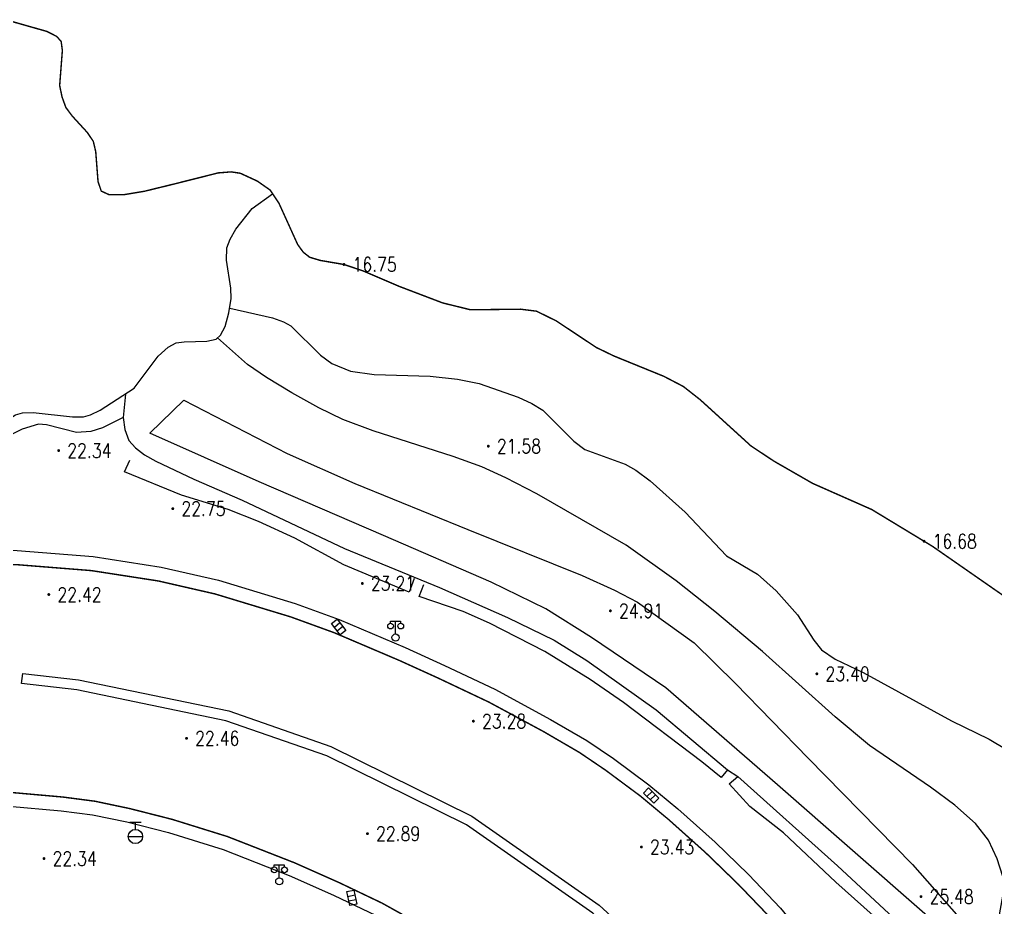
# Model space of a CAD drawing. Extents: x 404846 to 408477, y 3390929 to 3392894.
# Drawn here: x 406288.6 to 406356.7, y 3392349 to 3392411 of the extents above; entities that cross this region are included whole.
import ezdxf
from ezdxf.enums import TextEntityAlignment as Align

# ---------------------------------------------------------------- set-up
doc = ezdxf.new("R2010")
doc.units = 0
doc.header["$LTSCALE"] = 0.5
doc.layers.get('0').update_dxf_attribs({"linetype": 'CONTINUOUS'})
for name, color, linetype in [('DLDW', 11, 'CONTINUOUS'), ('DLSS', 4, 'CONTINUOUS'), ('DMTZ', 3, 'CONTINUOUS'), ('GCD', 1, 'CONTINUOUS'), ('GXYZ', 2, 'CONTINUOUS'), ('SXSS', 5, 'CONTINUOUS'), ('ZBTZ', 3, 'CONTINUOUS')]:
    doc.layers.add(name, color=color, linetype=linetype)
doc.styles.add('HZ', font='rs.shx', dxfattribs={"width": 0.8, "bigfont": 'hztxt.shx'})
doc.linetypes.add('10411', pattern='A,2,[150,AAA.SHX,S=1,R=0,X=0,Y=1],2,[151,AAA.SHX,S=1,R=0,X=0,Y=3],1e-11', length=4)
doc.linetypes.add('10422', pattern='A,0.75,[150,AAA.SHX,S=0.5,R=0,X=0,Y=0.5],1.5,[177,AAA.SHX,S=1,R=0,X=0,Y=0.4],0.75', length=3)
doc.linetypes.add('1161', pattern='A,0,[149,AAA.SHX,S=0.15,R=0,X=0,Y=0],-1.6', length=1.6)

# ---------------------------------------------------------------- blocks, each defined once
blk = doc.blocks.new('gc097')
for p, q in [((-0.7, 2), (-0.7, 2.3)), ((-0.7, 2.3), (0.7, 2.3)), ((0, 0.5), (0, 2.3)), ((0.7, 2.3), (0.7, 2))]:
    blk.add_line(p, q)
for centre, radius in [((-0.7, 1.6), 0.4), ((0.73, 1.6), 0.4), ((0, 0), 0.5)]:
    blk.add_circle(centre, radius)
blk = doc.blocks.new('GC200')
at = {"linetype": 'Continuous', "const_width": 0.2, "flags": 128}
blk.add_lwpolyline([(-0.1, 0, 1), (0.1, 0, 1)], format="xyb", close=True, dxfattribs=at)
blk = doc.blocks.new('gc041')
for p, q in [((-1, 0.5), (1, 0.5)), ((-1, -0.5), (-1, 0.5)), ((-0.33, 0.5), (-0.33, -0.5)), ((0.33, 0.5), (0.33, -0.5)), ((1, 0.5), (1, -0.5)), ((1, -0.5), (-1, -0.5))]:
    blk.add_line(p, q)
blk = doc.blocks.new('gc133')
for p, q in [((-0.8, 2), (0.8, 2)), ((0, 1), (0, 2)), ((-1, 0), (1, 0))]:
    blk.add_line(p, q)
blk.add_circle((0, 0), 1)

msp = doc.modelspace()

# ---------------------------------------------------------------- linework, layer by layer
at = {"layer": 'DLSS', "linetype": 'Continuous', "const_width": 0.1, "flags": 128}
for points, elevation in [([(406321.363, 3392363.37), (406317.866, 3392365.026), (406315.138, 3392366.267), (406310.564, 3392368.215), (406307.527, 3392369.319), (406302.242, 3392370.921), (406298.295, 3392371.825), (406293.613, 3392372.55), (406288.383, 3392372.967), (406283.765, 3392373.004), (406276.925, 3392372.583)], 22.804), ([(406321.363, 3392363.37), (406325.194, 3392361.305), (406327.691, 3392359.851), (406329.502, 3392358.625), (406331.939, 3392356.815), (406333.919, 3392355.167), (406336.495, 3392352.862), (406338.799, 3392350.632), (406341.009, 3392348.331), (406344.475, 3392344.096), (406346.167, 3392341.732), (406347.989, 3392338.984), (406350.903, 3392333.92), (406352.078, 3392331.515), (406353.473, 3392328.379), (406354.77, 3392324.956), (406356.083, 3392321), (406356.945, 3392317.789), (406358.044, 3392313.046), (406358.958, 3392308.331), (406360.178, 3392301.12), (406361.767, 3392290.6), (406363.338, 3392280.298)], 24.191), ([(406278.213, 3392356.656), (406283.164, 3392357.045), (406285.494, 3392357.098), (406287.905, 3392357.065), (406291.605, 3392356.737), (406293.862, 3392356.443), (406296.298, 3392355.929), (406299.249, 3392355.178), (406303.122, 3392353.973), (406307.801, 3392352.143), (406310.923, 3392350.755), (406313.907, 3392349.329)], 22.321), ([(406313.907, 3392349.329), (406316.833, 3392347.7)], 24.731)]:
    msp.add_lwpolyline(points, dxfattribs=dict(at, elevation=elevation))
at = {"layer": 'DMTZ', "linetype": '10411', "flags": 128}
for points, elevation in [([(406303.274, 3392390.882), (406306.257, 3392390.192), (406307.025, 3392389.928), (406307.533, 3392389.651), (406309.604, 3392387.606), (406310.396, 3392387.013), (406311.714, 3392386.481), (406313.355, 3392386.255), (406317.269, 3392386.139), (406319.175, 3392385.909), (406320.691, 3392385.612), (406323.414, 3392384.672), (406324.373, 3392384.222), (406325.146, 3392383.747), (406327.314, 3392381.6), (406328.075, 3392381.008), (406330.883, 3392379.988), (406331.635, 3392379.555), (406332.641, 3392378.815), (406335.078, 3392376.624), (406337.957, 3392373.578)], 21.702), ([(406333.724, 3392364.358), (406328.532, 3392367.888), (406325.338, 3392369.87), (406321.52, 3392371.754), (406314.002, 3392375.005), (406305.328, 3392378.759), (406297.695, 3392382.147), (406300.066, 3392384.454), (406307.279, 3392380.723), (406312.002, 3392378.63), (406319.911, 3392375.421), (406327.885, 3392372.206), (406330.152, 3392371.186), (406331.744, 3392370.353), (406335.716, 3392367.498)], 24.591), ([(406337.957, 3392373.578), (406340.13, 3392372.299), (406341.433, 3392371.146), (406342.914, 3392369.453), (406344.065, 3392367.685), (406344.61, 3392367.008), (406345.559, 3392366.372), (406347.504, 3392365.444), (406353.675, 3392362.069), (406356.315, 3392360.771), (406358.615, 3392359.396), (406359.645, 3392358.899), (406361.271, 3392358.434), (406361.808, 3392358.185), (406362.244, 3392357.659), (406362.56, 3392356.868), (406362.792, 3392355.776), (406362.882, 3392354.497), (406362.688, 3392353.444), (406361.979, 3392351.419), (406360.805, 3392347.961), (406360.594, 3392346.885), (406360.574, 3392346.072), (406360.817, 3392345.131), (406361.414, 3392343.862), (406363.868, 3392339.969), (406367.401, 3392334.688), (406368.699, 3392332.374), (406371.361, 3392327.107)], 24.208), ([(406335.716, 3392367.498), (406338.594, 3392364.668), (406343.657, 3392359.461), (406350.953, 3392352.014), (406355.879, 3392346.404), (406355.807, 3392346.045), (406355.626, 3392345.767), (406355.228, 3392345.718), (406351.818, 3392348.573), (406341.522, 3392357.594), (406333.724, 3392364.358)], 25.208)]:
    msp.add_lwpolyline(points, dxfattribs=dict(at, elevation=elevation))
at = {"layer": 'DMTZ', "linetype": '10422', "flags": 128}
for points, elevation in [([(406295.825, 3392383.24), (406294.383, 3392382.53), (406293.575, 3392382.259), (406292.583, 3392382.2), (406290.47, 3392382.721), (406289.912, 3392382.773), (406288.77, 3392382.439), (406287.759, 3392381.922), (406286.85, 3392381.276), (406285.252, 3392379.48), (406284.695, 3392379.15), (406283.435, 3392378.591), (406280.933, 3392377.435), (406280.668, 3392378.356)], 22.867), ([(406316.152, 3392371.99), (406315.802, 3392371.051), (406311.246, 3392372.947), (406307.825, 3392374.806), (406305.289, 3392375.991), (406303.173, 3392376.829), (406299.913, 3392377.811), (406295.922, 3392379.452), (406296.287, 3392380.258)], 23.328), ([(406325.283, 3392366.907), (406321.416, 3392368.886), (406319.575, 3392369.691), (406316.496, 3392370.748), (406316.827, 3392371.579)], 23.726), ([(406338.037, 3392358.643), (406337.583, 3392358.096), (406336.241, 3392359.192), (406330.771, 3392363.336), (406328.444, 3392364.947), (406325.283, 3392366.907)], 24.213), ([(406353.517, 3392344.691), (406353.163, 3392344.193), (406350.382, 3392346.522), (406345.595, 3392350.78), (406341.935, 3392354.233), (406339.604, 3392356.075), (406338.159, 3392357.654), (406338.748, 3392358.171)], 24.462)]:
    msp.add_lwpolyline(points, dxfattribs=dict(at, elevation=elevation))
at = {"layer": 'SXSS', "linetype": 'Continuous', "const_width": 0.1, "elevation": 16.448, "flags": 128}
msp.add_lwpolyline([(406287.75, 3392410.988), (406290.497, 3392410.209), (406291.193, 3392409.856), (406291.503, 3392409.5), (406291.585, 3392408.876), (406291.397, 3392406.422), (406291.563, 3392405.631), (406291.826, 3392404.901), (406292.268, 3392404.304), (406293.326, 3392403.151), (406293.747, 3392402.526), (406293.914, 3392401.821), (406294.076, 3392399.722), (406294.302, 3392399.055), (406294.846, 3392398.805), (406295.869, 3392398.801), (406297.302, 3392399.04), (406299.475, 3392399.571), (406302.463, 3392400.325), (406303.37, 3392400.397), (406304.013, 3392400.301), (406305.205, 3392399.751), (406306.098, 3392399.125), (406306.717, 3392398.194), (406308.017, 3392395.327), (406308.408, 3392394.786), (406308.856, 3392394.435), (406309.587, 3392394.215), (406311.253, 3392393.929), (406312.609, 3392393.472), (406315.105, 3392392.402), (406318.136, 3392391.248), (406320.087, 3392390.766), (406323.59, 3392390.806), (406324.694, 3392390.668), (406326.061, 3392390), (406328.87, 3392388.135), (406330.106, 3392387.537), (406333.594, 3392386.117), (406334.95, 3392385.41), (406336.134, 3392384.48), (406339.68, 3392381.252), (406341.297, 3392380.183), (406343.983, 3392378.64), (406348.108, 3392376.816), (406352.355, 3392374.242), (406357.641, 3392370.566)], dxfattribs=at)
at = {"layer": 'ZBTZ', "linetype": '1161', "flags": 128}
for points, elevation in [([(406296.61, 3392385.282), (406298.276, 3392387.517), (406298.973, 3392388.155), (406299.533, 3392388.451), (406300.088, 3392388.537), (406301.663, 3392388.576), (406302.327, 3392388.725), (406302.627, 3392389.001), (406302.945, 3392389.608), (406303.22, 3392390.545), (406303.38, 3392391.557), (406303.355, 3392392.276), (406303.047, 3392394.232), (406303.073, 3392395.081), (406303.307, 3392395.691), (406303.709, 3392396.392), (406304.835, 3392397.848), (406306.265, 3392398.873)], 20.357), ([(406330.961, 3392374.323), (406324.718, 3392377.907), (406322.563, 3392379.023), (406320.887, 3392379.786), (406318.867, 3392380.52), (406313.28, 3392382.312), (406311.168, 3392383.113), (406309.498, 3392383.926), (406307.605, 3392384.969), (406305.834, 3392386.039), (406304.525, 3392386.934), (406302.422, 3392388.812)], 21.908), ([(406281.563, 3392378.813), (406283.618, 3392379.383), (406284.771, 3392379.91), (406285.626, 3392380.642), (406287.408, 3392382.7), (406287.869, 3392383.14), (406288.315, 3392383.435), (406288.798, 3392383.567), (406289.558, 3392383.595), (406292.288, 3392383.29), (406293.059, 3392383.289), (406293.553, 3392383.424), (406294.23, 3392383.754), (406296.61, 3392385.282)], 22.716), ([(406295.986, 3392384.881), (406295.825, 3392383.24), (406295.941, 3392382.404), (406296.22, 3392381.635), (406296.703, 3392381.133), (406297.333, 3392380.643), (406298.102, 3392380.183), (406300.763, 3392378.929), (406304.132, 3392377.458), (406311.282, 3392374.089), (406317.926, 3392371.361), (406322.668, 3392369.283), (406325.933, 3392367.698), (406328.205, 3392366.275), (406333.059, 3392362.833), (406338.037, 3392358.643), (406338.748, 3392358.171), (406345.719, 3392351.925), (406353.517, 3392344.691), (406354.752, 3392345.048), (406355.373, 3392345.313), (406356.042, 3392345.788), (406356.457, 3392346.22), (406356.684, 3392346.808), (406356.86, 3392347.598), (406357.255, 3392349.81), (406357.306, 3392350.618), (406357.257, 3392351.18), (406356.878, 3392352.413), (406356.269, 3392353.735), (406355.365, 3392354.878), (406353.921, 3392356.164), (406352.208, 3392357.429), (406347.953, 3392360.341), (406345.561, 3392362.331), (406340.487, 3392366.891), (406337.16, 3392369.698), (406334.459, 3392371.837), (406330.961, 3392374.323)], 23.606), ([(406210.924, 3392368.149), (406217.428, 3392368.545), (406239.762, 3392370.479), (406276.864, 3392373.568), (406283.739, 3392373.991), (406288.427, 3392373.954), (406293.728, 3392373.531), (406298.481, 3392372.795), (406302.495, 3392371.875), (406307.839, 3392370.255), (406310.926, 3392369.133), (406315.536, 3392367.17), (406318.281, 3392365.921), (406321.785, 3392364.262), (406325.673, 3392362.16), (406328.212, 3392360.681), (406330.069, 3392359.424), (406332.545, 3392357.585), (406334.559, 3392355.909), (406337.163, 3392353.579), (406339.494, 3392351.323), (406341.742, 3392348.981), (406345.253, 3392344.692), (406346.974, 3392342.288), (406348.822, 3392339.5), (406351.769, 3392334.38), (406352.966, 3392331.929), (406354.379, 3392328.752), (406355.694, 3392325.284), (406357.022, 3392321.281), (406357.896, 3392318.026), (406359.003, 3392313.25), (406359.922, 3392308.506), (406361.145, 3392301.275), (406362.345, 3392293.331), (406361.373, 3392293.212)], 23.465), ([(406351.587, 3392292.462), (406351.503, 3392293.684), (406351.213, 3392298.828), (406350.459, 3392305.034), (406349.293, 3392311.686), (406348.157, 3392317.735), (406346.226, 3392324.035), (406343.712, 3392329.409), (406339.7, 3392336.153), (406334.144, 3392343.564), (406328.628, 3392348.62), (406319.809, 3392354.799), (406310.051, 3392359.608), (406303.011, 3392362.068), (406292.604, 3392364.231), (406288.741, 3392364.668), (406288.82, 3392365.372), (406292.716, 3392364.932), (406303.201, 3392362.753), (406310.325, 3392360.263), (406320.172, 3392355.41), (406329.073, 3392349.174), (406334.672, 3392344.042), (406340.29, 3392336.548), (406344.339, 3392329.742), (406346.889, 3392324.291), (406348.847, 3392317.905), (406349.99, 3392311.812), (406351.16, 3392305.138), (406351.92, 3392298.891), (406352.211, 3392293.728), (406352.255, 3392292.251)], 23.924), ([(406278.288, 3392355.7), (406283.213, 3392356.088), (406285.498, 3392356.139), (406287.856, 3392356.107), (406291.501, 3392355.784), (406293.701, 3392355.497), (406296.081, 3392354.995), (406298.988, 3392354.255), (406302.805, 3392353.067), (406307.431, 3392351.258), (406310.522, 3392349.885), (406313.494, 3392348.464), (406316.385, 3392346.924), (406318.484, 3392345.669), (406321.371, 3392343.572), (406324.547, 3392340.963), (406326.859, 3392338.731), (406328.705, 3392336.832), (406331.065, 3392333.797), (406333.058, 3392330.986), (406335.268, 3392327.316), (406337.08, 3392323.569), (406338.546, 3392319.782), (406339.814, 3392315.66), (406340.461, 3392312.772), (406341.114, 3392308.073), (406341.406, 3392304.302), (406341.375, 3392301.001), (406341.014, 3392296.62), (406340.444, 3392293.104), (406339.512, 3392289.447), (406338.403, 3392285.854), (406336.598, 3392281.519), (406335.443, 3392279.11), (406334.288, 3392276.931), (406333.081, 3392275.025), (406331.311, 3392272.514), (406329.221, 3392269.922), (406326.735, 3392267.158), (406322.956, 3392263.63), (406320.904, 3392261.934), (406318.629, 3392260.194), (406316.423, 3392258.735), (406313.98, 3392257.281), (406311.859, 3392256.217), (406308.353, 3392254.634), (406306.567, 3392254.061), (406305.608, 3392254.211), (406304.268, 3392254.51)], 24.204)]:
    msp.add_lwpolyline(points, dxfattribs=dict(at, elevation=elevation))

# ---------------------------------------------------------------- block references
at = {"layer": 'DLDW', "linetype": 'Continuous', "xscale": 0.5, "yscale": 0.5}
for p in [(406314.853, 3392367.875, 23.528), (406306.733, 3392350.851, 22.776)]:
    msp.add_blockref('gc097', p, dxfattribs=at)
at = {"layer": 'GCD', "linetype": 'Continuous'}
ref = msp.add_blockref('GC200', (406311.253, 3392393.929, 16.745), dxfattribs=dict(at, xscale=0.5, yscale=0.5, zscale=0.5))
ref.add_attrib('height', '16.75', dxfattribs={"linetype": 'Continuous', "height": 1, "style": 'HZ', "width": 0.8}).set_placement((406311.853, 3392393.929, 16.745), align=Align.MIDDLE_LEFT)
ref = msp.add_blockref('GC200', (406291.329, 3392380.932, 22.336), dxfattribs=dict(at, xscale=0.5, yscale=0.5, zscale=0.5))
ref.add_attrib('height', '22.34', dxfattribs={"linetype": 'Continuous', "height": 1, "style": 'HZ', "width": 0.8}).set_placement((406291.929, 3392380.932, 22.336), align=Align.MIDDLE_LEFT)
ref = msp.add_blockref('GC200', (406321.331, 3392381.24, 21.581), dxfattribs=dict(at, xscale=0.5, yscale=0.5, zscale=0.5))
ref.add_attrib('height', '21.58', dxfattribs={"linetype": 'Continuous', "height": 1, "style": 'HZ', "width": 0.8}).set_placement((406321.931, 3392381.24, 21.581), align=Align.MIDDLE_LEFT)
ref = msp.add_blockref('GC200', (406299.297, 3392376.88, 22.751), dxfattribs=dict(at, xscale=0.5, yscale=0.5, zscale=0.5))
ref.add_attrib('height', '22.75', dxfattribs={"linetype": 'Continuous', "height": 1, "style": 'HZ', "width": 0.8}).set_placement((406299.897, 3392376.88, 22.751), align=Align.MIDDLE_LEFT)
ref = msp.add_blockref('GC200', (406351.761, 3392374.602, 16.678), dxfattribs=dict(at, xscale=0.5, yscale=0.5, zscale=0.5))
ref.add_attrib('height', '16.68', dxfattribs={"linetype": 'Continuous', "height": 1, "style": 'HZ', "width": 0.8}).set_placement((406352.361, 3392374.602, 16.678), align=Align.MIDDLE_LEFT)
ref = msp.add_blockref('GC200', (406312.532, 3392371.655, 23.211), dxfattribs=dict(at, xscale=0.5, yscale=0.5, zscale=0.5))
ref.add_attrib('height', '23.21', dxfattribs={"linetype": 'Continuous', "height": 1, "style": 'HZ', "width": 0.8}).set_placement((406313.132, 3392371.655, 23.211), align=Align.MIDDLE_LEFT)
ref = msp.add_blockref('GC200', (406290.64, 3392370.879, 22.417), dxfattribs=dict(at, xscale=0.5, yscale=0.5, zscale=0.5))
ref.add_attrib('height', '22.42', dxfattribs={"linetype": 'Continuous', "height": 1, "style": 'HZ', "width": 0.8}).set_placement((406291.24, 3392370.879, 22.417), align=Align.MIDDLE_LEFT)
ref = msp.add_blockref('GC200', (406329.86, 3392369.739, 24.912), dxfattribs=dict(at, xscale=0.5, yscale=0.5, zscale=0.5))
ref.add_attrib('height', '24.91', dxfattribs={"linetype": 'Continuous', "height": 1, "style": 'HZ', "width": 0.8}).set_placement((406330.46, 3392369.739, 24.912), align=Align.MIDDLE_LEFT)
ref = msp.add_blockref('GC200', (406344.277, 3392365.34, 23.402), dxfattribs=dict(at, xscale=0.5, yscale=0.5, zscale=0.5))
ref.add_attrib('height', '23.40', dxfattribs={"linetype": 'Continuous', "height": 1, "style": 'HZ', "width": 0.8}).set_placement((406344.877, 3392365.34, 23.402), align=Align.MIDDLE_LEFT)
ref = msp.add_blockref('GC200', (406320.291, 3392362.034, 23.275), dxfattribs=dict(at, xscale=0.5, yscale=0.5, zscale=0.5))
ref.add_attrib('height', '23.28', dxfattribs={"linetype": 'Continuous', "height": 1, "style": 'HZ', "width": 0.8}).set_placement((406320.891, 3392362.034, 23.275), align=Align.MIDDLE_LEFT)
ref = msp.add_blockref('GC200', (406300.256, 3392360.834, 22.46), dxfattribs=dict(at, xscale=0.5, yscale=0.5, zscale=0.5))
ref.add_attrib('height', '22.46', dxfattribs={"linetype": 'Continuous', "height": 1, "style": 'HZ', "width": 0.8}).set_placement((406300.856, 3392360.834, 22.46), align=Align.MIDDLE_LEFT)
ref = msp.add_blockref('GC200', (406312.89, 3392354.176, 22.885), dxfattribs=dict(at, xscale=0.5, yscale=0.5, zscale=0.5))
ref.add_attrib('height', '22.89', dxfattribs={"linetype": 'Continuous', "height": 1, "style": 'HZ', "width": 0.8}).set_placement((406313.49, 3392354.176, 22.885), align=Align.MIDDLE_LEFT)
ref = msp.add_blockref('GC200', (406332.022, 3392353.247, 23.432), dxfattribs=dict(at, xscale=0.5, yscale=0.5, zscale=0.5))
ref.add_attrib('height', '23.43', dxfattribs={"linetype": 'Continuous', "height": 1, "style": 'HZ', "width": 0.8}).set_placement((406332.622, 3392353.247, 23.432), align=Align.MIDDLE_LEFT)
ref = msp.add_blockref('GC200', (406290.303, 3392352.44, 22.343), dxfattribs=dict(at, xscale=0.5, yscale=0.5, zscale=0.5))
ref.add_attrib('height', '22.34', dxfattribs={"linetype": 'Continuous', "height": 1, "style": 'HZ', "width": 0.8}).set_placement((406290.903, 3392352.44, 22.343), align=Align.MIDDLE_LEFT)
ref = msp.add_blockref('GC200', (406351.548, 3392349.782, 25.477), dxfattribs=dict(at, xscale=0.5, yscale=0.5, zscale=0.5))
ref.add_attrib('height', '25.48', dxfattribs={"linetype": 'Continuous', "height": 1, "style": 'HZ', "width": 0.8}).set_placement((406352.148, 3392349.782, 25.477), align=Align.MIDDLE_LEFT)
at = {"layer": 'GXYZ', "linetype": 'Continuous', "xscale": 0.5, "yscale": 0.5}
for p, rotation in [((406310.88, 3392368.609, 23.187), 308.3761252114419), ((406332.704, 3392356.84, 23.786), 135.0776268229754), ((406311.796, 3392349.694, 22.932), 102.5696852004475)]:
    msp.add_blockref('gc041', p, dxfattribs=dict(at, rotation=rotation))
msp.add_blockref('gc133', (406296.689, 3392353.98, 22.479), dxfattribs=at)

doc.saveas('drawing.dxf')
